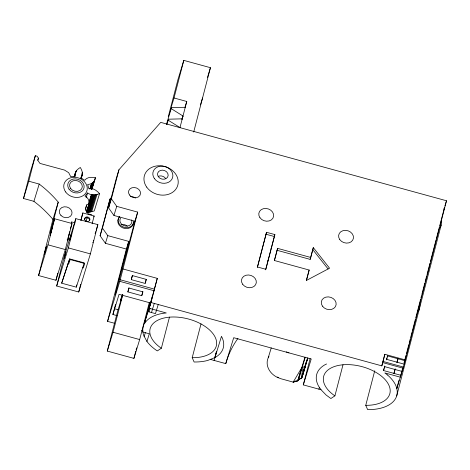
<?xml version="1.0" encoding="UTF-8"?>
<svg xmlns="http://www.w3.org/2000/svg" width="470" height="470" viewBox="0 0 470 470"><rect width="100%" height="100%" fill="white"/><g stroke="black" fill="none" stroke-linecap="round" stroke-linejoin="round"><path stroke-width="0.7" d="M86.668 211.976C89.259 207.094 91.209 199.227 84.982 196.084L87.596 192.97C91.127 195.708 95.686 195.138 99.552 193.663C96.826 190.532 93.089 187.783 88.66 188.476L87.725 184.446C91.644 184.516 95.028 181.514 95.392 177.654C91.679 177.043 87.22 176.873 84.671 180.292L80.746 177.707C83.772 174.722 82.168 170.504 80.305 167.473C77.239 169.265 74.013 172.337 75.37 176.326L70.741 176.708L68.685 172.684L64.508 170.075L39.991 163.419L37.829 160.388L38.417 158.102L37.054 156.181L35.315 155.711L30.033 172.983L23.5 198.493L33.922 201.325L37.935 204.503A117.764 97.754 17 0 1 52.041 218.321L52.951 219.425L38.575 275.555L55.942 280.267L65.336 249.552L72.01 223.491L54.643 218.779L50.531 232.215L58.233 202.147L57.322 201.042A117.764 97.754 17 0 0 43.217 187.225L39.204 184.052L28.782 181.22L23.5 198.493M64.22 258.265L65.988 251.756L64.231 258.253M69.742 231.91L69.372 233.502M298.192 379.807L301.164 378.397L303.291 366.653M67.592 239.583L67.474 240.188L67.721 239.494M111.455 197.4L109.998 199.051L102.442 228.091L107.771 235.629L128.733 241.38L115.185 294.896L134.896 221.217L137.681 212.111L116.725 206.359L111.39 198.822L118.945 169.782L160.711 122.365L446.5 200.766L403.378 367.052L396.786 388.714L398.989 380.248M169.476 317.086L161.363 348.241L157.338 350.908L156.116 350.127A41.413 23.083 14.6 0 1 146.94 341.467L143.603 335.292L142.862 332.231L142.757 329.247L143.291 326.392L150.999 302.527L381.828 365.866L384.842 354.298L405.087 359.856M386.575 359.844L387.538 355.907L404.893 360.666M114.615 323.301L107.56 321.368L119.797 281.348L137.681 212.111M132.37 275.579L131.371 279.656L145.254 283.463L146.258 279.392L132.37 275.579A15.293 0.3 -74.7 0 0 131.318 279.256M158.237 304.519L155.453 313.625L148.203 311.639L157.286 278.375L122.887 268.94M400.892 375.301L383.538 370.542L384.836 366.212M395.247 369.068L393.948 373.397L395.111 368.915M93.43 240.423L93.289 240.963M383.538 370.542L384.043 368.539M28.782 181.22L35.315 155.711M38.575 275.555L47.969 244.841L54.643 218.779M55.942 280.267L57.757 273.193M71.381 223.326L71.734 221.969L75.259 222.927M56.676 286.001L64.167 256.755L75.817 218.65L97.872 224.637L90.387 253.882L78.731 291.988L56.676 286.001L68.332 247.901L75.817 218.65M61.676 283.199L69.642 258.894L84.23 262.853L84.101 263.347L76.263 287.152L61.676 283.199L69.642 258.894M80.987 220.042L82.843 212.951L94.135 216.012L92.096 223.791M80.91 220.512L82.843 212.951M89.206 203.68L86.656 204.914L85.387 209.879L88.207 213.844L91.797 214.819M76.263 287.152L76.863 284.891M78.731 291.988L80.693 284.327M67.962 238.102L68.085 237.632M69.26 233.937L68.867 235.417M128.733 241.38L126.383 249.059L105.421 243.307L100.092 235.77L109.998 199.051M134.896 221.217L113.94 215.466L108.605 207.928L116.166 178.894L118.945 169.782M107.56 321.368L126.383 249.059M117.095 315.658L112.894 314.506L115.497 304.49M149.378 302.269L139.672 339.563L133.915 358.381L107.283 351.072L117.806 310.641L122.711 294.608M121.677 300.694L120.614 300.024L120.872 299.026M107.283 351.072L113.035 332.255L122.823 294.661M182.254 118.834L168.495 119.204L168.231 120.232L179.981 127.57M185.262 107.266L171.509 107.636L171.239 108.664L182.989 116.002L181.925 119.486M183.805 60.383L178.054 79.201L168.266 116.801L174.018 97.983L183.805 60.383L210.442 67.692L193.693 132.029M179.928 127.758L186.772 101.479L174.018 97.983M133.915 358.381L135.748 351.343M136.118 349.939L136.664 347.823M149.959 302.545L144.449 323.713A41.413 23.083 14.6 0 1 162.978 313.343L166.286 312.967L149.237 308.291L152.421 296.065M150.999 302.527L157.286 278.375M214.091 360.42L221.47 336.309A41.413 23.083 14.6 0 1 214.954 357.594L207.699 360.455A41.413 23.083 14.6 0 1 194.104 362L192.207 357.705L201.025 323.842M214.825 357.576L216.124 352.606M214.954 357.594L216.617 351.196M257.29 267.512L266.543 232.297L274.874 234.583L265.838 269.292L257.507 267.007L266.543 232.297M265.615 269.827L274.874 234.583M274.386 260.415L277.606 248.371L310.74 257.46L313.302 247.62L329.576 268.194L306.446 280.431L309.154 270.044L274.445 260.521L277.606 248.371M277.024 250.281L310.153 259.381L313.302 247.62M306.399 280.279L309.154 270.044M305.506 366.054L301.975 377.575L301.164 378.397M343.012 364.697L334.904 395.852L330.874 398.525L326.098 395L321.045 389.753L303.297 384.883L310.118 358.686M387.421 374.925A41.419 23.089 14.6 0 1 396.375 387.022L397.115 390.082A41.419 23.089 14.6 0 1 367.646 409.617L365.748 405.322L374.749 370.754M381.828 365.866L384.842 354.298M402.708 367.975L400.317 377.181L384.836 372.933L387.421 374.931M404 363.022L406.027 355.232M406.397 353.816L408.794 344.61M409.164 343.194L410.269 338.946M410.639 337.525L412.114 331.861M412.478 330.445L415.427 319.118M415.797 317.702L420.591 299.29M420.961 297.874L421.514 295.748M421.878 294.332L424.827 283.005M425.197 281.589L426.672 275.919M427.042 274.504L429.991 263.176M430.361 261.761L436.072 239.806M436.442 238.39L439.391 227.063M439.761 225.647L444.555 207.235L443.909 209.238M396.692 395.922L441.113 225.265M384.354 367.346L384.695 366.06M92.954 242.238L92.831 242.696M68.35 236.621L68.638 235.582M68.726 235.934L68.444 236.974M68.914 234.559L69.178 233.637M68.303 237.479L67.921 238.813M386.569 359.25L386.922 358.017M396.986 362.106L397.955 358.763L396.986 362.705M268.934 356.383A17.884 14.84 17 0 0 276.977 377.198L281.037 378.779L293.186 382.11L297.645 381.047L298.579 379.778L305.265 357.188M69.296 233.226L69.695 231.939M387.251 356.895L387.538 355.907M182.113 118.957L182.942 116.19M303.808 370.243L304.431 368.186M304.842 366.817L305.876 363.386M304.93 366.7L303.297 372.117L303.602 370.93M305.336 365.349L306.358 361.965M302.128 376.993L305.612 365.026M301.781 377.933L307.821 358.017M37.782 160.176L38.417 158.102M33.922 201.325L39.204 184.052M52.951 219.425L58.233 202.147M74.084 176.808L75.694 171.773M74.654 175.522L75.923 171.38M74.754 175.774L76.234 170.939M76.193 171.844L76.616 170.463M81.956 173.9L82.379 172.519M82.033 174.441L82.456 173.06M81.005 178.359L82.485 173.524M81.204 178.065L82.473 173.918M81.122 178.624L82.438 174.235M71.311 223.35L71.734 221.969M70.365 228.867L72.01 223.491M86.116 197.805L87.596 192.97M89.829 189.011L91.521 183.482M90.005 188.934L91.697 183.406M90.246 188.805L91.938 183.276M90.534 188.629L92.226 183.1M90.869 188.382L92.555 182.854M91.016 188.764L92.919 182.542M91.403 188.376L93.307 182.154M91.38 189.292L93.706 181.69M85.387 209.056L86.656 204.914M91.568 189.428L94.106 181.138M91.744 189.481L95.392 177.654M91.891 189.445L94.852 179.769M89.03 202.27L91.356 194.668M86.703 210.619L87.338 208.545M88.607 204.403L91.562 194.727M86.674 211.153L89.212 202.864M86.78 211.377L91.856 194.792M86.568 212.07L86.944 212.129L92.226 194.856M86.944 212.129L87.408 212.182L92.69 194.903M87.408 212.182L87.949 212.205L93.23 194.927M87.949 212.205L88.572 212.193L93.853 194.921M85.987 221.576L87.256 217.428M88.572 212.193L89.271 212.146L94.552 194.868M89.271 212.146L90.04 212.035L95.322 194.762M90.04 212.035L90.869 211.864L96.15 194.592M91.756 211.623L97.037 194.351M99.552 193.663L94.27 210.942L90.869 211.864M93.859 216.917L94.135 216.012M95.122 233.643L95.757 231.563M96.18 230.183L97.872 224.637M100.092 235.77L102.442 228.091M108.605 207.928L111.39 198.822M105.421 243.307L107.771 235.629M113.94 215.466L116.725 206.359M166.409 124.456L171.509 107.636M166.968 124.35L168.495 119.204M112.894 314.506L119.057 294.343L150.465 302.962M120.614 300.024L122.135 294.907M127.858 291.894L129.033 288.051L142.915 291.858L141.74 295.701L127.858 291.894A15.293 0.3 -74.7 0 1 128.956 287.781M185.068 107.054L186.772 101.479M207.458 77.45L210.442 67.692M200.432 104.922L202.564 97.954M149.019 311.863L150.042 308.514M144.155 336.544L145.33 332.701M151.493 312.538L154.278 303.432M146.94 341.467L149.29 333.788L142.857 332.02M210.672 359.485L225.764 363.627L233.702 337.707L311.222 358.98L303.297 384.883M271.12 248.665L271.707 246.75M267.959 260.821L268.546 258.905M268.258 357.676L271.249 347.888M310.153 259.381L310.74 257.46M304.918 357.294L297.645 381.047M306.763 360.607L307.409 358.504M305.823 364.326L307.75 358.022M318.877 389.16L319.412 387.415L318.507 386.005A41.419 23.089 14.6 0 1 325.023 364.72L326.574 363.991M444.931 205.889L446.5 200.766M303.843 370.542L304.478 368.486M304.901 367.111L307.016 360.249M304.789 366.835L306.322 361.994M301.511 378.186L305.247 366.418M70.136 259.552L68.679 263.981L68.056 263.811M296.182 380.818L293.186 382.11L301.705 367.798L297.88 380.536L293.186 382.11L294.261 381.235M293.186 382.11L294.396 381.305M298.579 379.778L299.443 379.231M298.098 379.725L301.164 378.227M67.151 239.436L69.266 240.011M68.332 247.901L90.387 253.882M47.969 244.841L65.336 249.552M69.513 259.387L84.723 263.511L83.266 267.941L82.644 267.771M265.955 234.219L274.286 236.504M118.945 278.98L120.138 279.309M120.232 279.762L154.63 289.197M119.797 281.348L154.195 290.783M386.716 359.362L404.071 364.127M383.126 361.495L403.378 367.052M382.821 362.617L403.072 368.174M384.724 366.659L402.079 371.423M114.398 308.72L117.87 309.671M141.435 330.663L142.851 331.05M113.035 332.255L139.672 339.563M288.95 352.911L286.336 351.877M277.224 377.022L278.416 377.745M334.904 395.852L334.376 395.517A34.198 19.064 14.6 0 1 336.544 365.883A34.198 19.064 14.6 0 1 386.716 381.564A34.198 19.064 14.6 0 1 365.748 405.322M161.363 348.241L160.834 347.9A34.198 19.064 14.6 0 1 163.002 318.266A34.198 19.064 14.6 0 1 213.18 333.947A34.198 19.064 14.6 0 1 192.207 357.705M321.045 389.753L319.412 387.415M312.714 249.541L328.084 268.969M141.74 295.701A15.293 0.3 -74.7 0 1 142.839 291.594M145.201 283.069A15.293 0.3 -74.7 0 1 146.258 279.392M225.764 363.627A113.987 94.617 17 0 1 237.926 338.423M131.618 219.907A6.104 5.064 17 0 1 125.384 226.035A6.104 5.064 17 0 1 120.526 218.133M121.401 224.542A6.104 5.064 17 0 1 127.288 226.158M441.541 219.431A41.419 23.089 14.6 0 1 440.302 227.298M419.704 303.309A41.419 23.089 14.6 0 1 418.464 311.175M130.419 196.63A6.104 5.064 17 0 1 135.395 197.999M133.686 221.341A7.92 6.574 17 0 1 123.563 227.116A7.92 6.574 17 0 1 119.662 216.37M133.392 222.298A7.92 6.574 17 0 1 122.946 227.956A7.92 6.574 17 0 1 119.803 216.929M158.202 176.379A5.399 4.483 17 0 1 165.563 178.4M84.371 219.531A2.702 2.238 17 0 1 87.385 217.868A2.702 2.238 17 0 1 89.647 220.642M50.114 235.417L52.376 227.139L50.114 235.417M69.83 239.882L71.593 233.425L69.83 239.882M44.25 254.552L46.507 246.333L44.25 254.552M86.821 221.376L86.639 221.329A2.702 2.238 17 0 1 85.329 217.469A2.702 2.238 17 0 1 89.811 218.685A2.702 2.238 17 0 1 86.821 221.376M259.945 217.71A7.555 6.269 17 0 0 272.841 218.333A7.555 6.269 17 0 0 265.856 208.451A7.555 6.269 17 0 0 259.945 217.71M129.467 194.98A6.104 5.064 17 0 0 139.89 195.479A6.104 5.064 17 0 0 134.244 187.495A6.104 5.064 17 0 0 129.467 194.98M322.455 306.14A7.555 6.269 17 0 0 335.351 306.763A7.555 6.269 17 0 0 328.365 296.881A7.555 6.269 17 0 0 322.455 306.14M242.632 284.233A7.555 6.269 17 0 0 255.521 284.855A7.555 6.269 17 0 0 248.536 274.979A7.555 6.269 17 0 0 242.632 284.233M339.775 239.612A7.555 6.269 17 0 0 352.664 240.235A7.555 6.269 17 0 0 345.685 230.353A7.555 6.269 17 0 0 339.775 239.612M146.675 187.078A17.372 14.417 17 0 0 176.326 188.511A17.372 14.417 17 0 0 160.258 165.787A17.372 14.417 17 0 0 146.675 187.078M154.407 178.576A10.17 8.442 17 0 0 171.773 179.417A10.17 8.442 17 0 0 162.362 166.11A10.17 8.442 17 0 0 154.407 178.576M158.367 176.755A5.399 4.483 17 0 0 167.584 177.202A5.399 4.483 17 0 0 162.591 170.14A5.399 4.483 17 0 0 158.367 176.755M70.571 188.417A6.48 5.381 17 0 0 81.633 188.922A6.48 5.381 17 0 0 75.611 180.462A6.48 5.381 17 0 0 70.571 188.417M65.624 191.948A11.926 9.899 17 0 0 85.975 192.87A11.926 9.899 17 0 0 74.895 177.296A11.926 9.899 17 0 0 65.624 191.948M61 215.548A6.48 5.381 17 0 0 71.781 214.361A6.48 5.381 17 0 0 64.208 206.8A6.48 5.381 17 0 0 61 215.548M69.043 189.128A8.325 6.909 17 0 0 83.255 189.774A8.325 6.909 17 0 0 75.517 178.9A8.325 6.909 17 0 0 69.043 189.128"/></g></svg>
